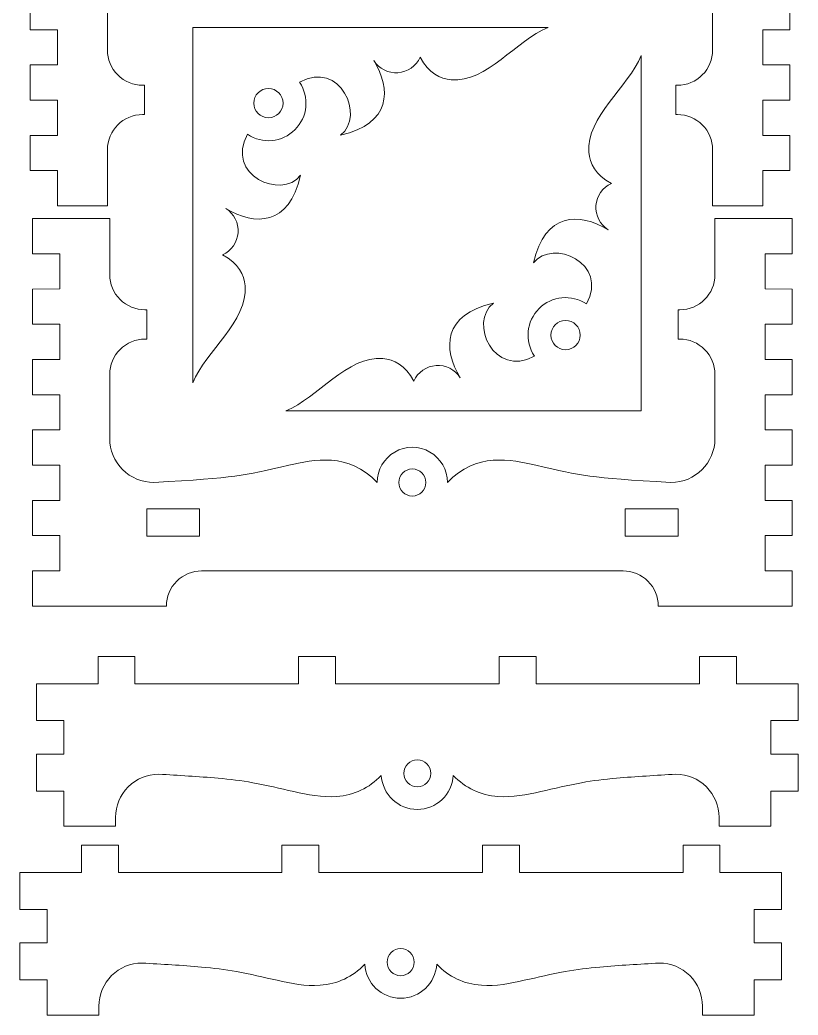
# Model space of a CAD drawing. Header units: centimetres. Extents: x -18 to 18, y -104 to 31.
# Drawn here: x 9.49 to 18.33, y -5.83 to 5.48 of the extents above; entities that cross this region are included whole.
import ezdxf

# ---------------------------------------------------------------- set-up
doc = ezdxf.new("R2010")
doc.units = ezdxf.units.CM
doc.header["$MEASUREMENT"] = 0
doc.layers.add('layer 1', color=7, linetype='Continuous')

msp = doc.modelspace()

# ---------------------------------------------------------------- linework, layer by layer
at = {"layer": 'layer 1', "lineweight": 9}
for points, knots in [([(9.60131, 3.76652), (9.60131, 3.76652), (9.60131, 4.16652), (9.60131, 4.16652), (9.60131, 4.16652), (9.60131, 4.16652), (9.91131, 4.16652), (9.91131, 4.16652), (9.91131, 4.16652), (9.91131, 4.16652), (9.91131, 4.56767), (9.91131, 4.56767), (9.91131, 4.56767), (9.91131, 4.56767), (9.60131, 4.56767), (9.60131, 4.56767), (9.60131, 4.56767), (9.60131, 4.56767), (9.60131, 4.96767), (9.60131, 4.96767), (9.60131, 4.96767), (9.60131, 4.96767), (9.91131, 4.96767), (9.91131, 4.96767), (9.91131, 4.96767), (9.91131, 4.96767), (9.91131, 5.36881), (9.91131, 5.36881), (9.91131, 5.36881), (9.91131, 5.36881), (9.60131, 5.36881), (9.60131, 5.36881), (9.60131, 5.36881), (9.60131, 5.36881), (9.60131, 5.76881), (9.60131, 5.76881), (9.60131, 5.76881), (9.60131, 5.76881), (9.91131, 5.76881), (9.91131, 5.76881), (9.91131, 5.76881), (9.91131, 5.76881), (9.91131, 6.16996), (9.91131, 6.16996), (9.91131, 6.16996), (9.91131, 6.16996), (9.60131, 6.16996), (9.60131, 6.16996), (9.60131, 6.16996), (9.60131, 6.16996), (9.60131, 6.56996), (9.60131, 6.56996), (9.60131, 6.56996), (9.60131, 6.56996), (9.91131, 6.56996), (9.91131, 6.56996), (9.91131, 6.56996), (9.91131, 6.56996), (9.91131, 6.97111), (9.91131, 6.97111), (9.91131, 6.97111), (9.91131, 6.97111), (9.60131, 6.97111), (9.60131, 6.97111), (9.60131, 6.97111), (9.60131, 6.97111), (9.60131, 7.37111), (9.60131, 7.37111), (9.60131, 7.37111), (9.60131, 7.37111), (9.91131, 7.37111), (9.91131, 7.37111), (9.91131, 7.37111), (9.91131, 7.37111), (9.91131, 7.77225), (9.91131, 7.77225), (9.91131, 7.77225), (9.91131, 7.77225), (11.10618, 7.77225), (11.10618, 7.77225), (11.10618, 7.77225), (11.10587, 7.66597), (11.14788, 7.56393), (11.22293, 7.48867), (11.22293, 7.48867), (11.29797, 7.41341), (11.39989, 7.37111), (11.50617, 7.37111), (11.50617, 7.37111), (11.50617, 7.37111), (16.29811, 7.37111), (16.29811, 7.37111), (16.29811, 7.37111), (16.4044, 7.37111), (16.50631, 7.41341), (16.58136, 7.48867), (16.58136, 7.48867), (16.65641, 7.56393), (16.69842, 7.66597), (16.69811, 7.77225), (16.69811, 7.77225), (16.69811, 7.77225), (17.93131, 7.77225), (17.93131, 7.77225), (17.93131, 7.77225), (17.93131, 7.77225), (17.93131, 7.37111), (17.93131, 7.37111), (17.93131, 7.37111), (17.93131, 7.37111), (18.24131, 7.37111), (18.24131, 7.37111), (18.24131, 7.37111), (18.24131, 7.37111), (18.24131, 6.97111), (18.24131, 6.97111), (18.24131, 6.97111), (18.24131, 6.97111), (17.93131, 6.97111), (17.93131, 6.97111), (17.93131, 6.97111), (17.93131, 6.97111), (17.93131, 6.56996), (17.93131, 6.56996), (17.93131, 6.56996), (17.93131, 6.56996), (18.24131, 6.56996), (18.24131, 6.56996), (18.24131, 6.56996), (18.24131, 6.56996), (18.24131, 6.16996), (18.24131, 6.16996), (18.24131, 6.16996), (18.24131, 6.16996), (17.93131, 6.16996), (17.93131, 6.16996), (17.93131, 6.16996), (17.93131, 6.16996), (17.93131, 5.76881), (17.93131, 5.76881), (17.93131, 5.76881), (17.93131, 5.76881), (18.24131, 5.76881), (18.24131, 5.76881), (18.24131, 5.76881), (18.24131, 5.76881), (18.24131, 5.36881), (18.24131, 5.36881), (18.24131, 5.36881), (18.24131, 5.36881), (17.93131, 5.36881), (17.93131, 5.36881), (17.93131, 5.36881), (17.93131, 5.36881), (17.93131, 4.96767), (17.93131, 4.96767), (17.93131, 4.96767), (17.93131, 4.96767), (18.24131, 4.96767), (18.24131, 4.96767), (18.24131, 4.96767), (18.24131, 4.96767), (18.24131, 4.56767), (18.24131, 4.56767), (18.24131, 4.56767), (18.24131, 4.56767), (17.93131, 4.56767), (17.93131, 4.56767), (17.93131, 4.56767), (17.93131, 4.56767), (17.93131, 4.16652), (17.93131, 4.16652), (17.93131, 4.16652), (17.93131, 4.16652), (18.24131, 4.16652), (18.24131, 4.16652), (18.24131, 4.16652), (18.24131, 4.16652), (18.24131, 3.76652), (18.24131, 3.76652), (18.24131, 3.76652), (18.24131, 3.76652), (17.93131, 3.76652), (17.93131, 3.76652), (17.93131, 3.76652), (17.93131, 3.76652), (17.93131, 3.36538), (17.93131, 3.36538), (17.93131, 3.36538), (17.93131, 3.36538), (17.36205, 3.36538), (17.36205, 3.36538), (17.36205, 3.36538), (17.36205, 3.36538), (17.36205, 4.00363), (17.36205, 4.00363), (17.36205, 4.00363), (17.36205, 4.10971), (17.3199, 4.21146), (17.24489, 4.28647), (17.24489, 4.28647), (17.16987, 4.36148), (17.06813, 4.40363), (16.96205, 4.40363), (16.96205, 4.40363), (16.96205, 4.40363), (16.94193, 4.40363), (16.94193, 4.40363), (16.94193, 4.40363), (16.94193, 4.40363), (16.94193, 4.73666), (16.94193, 4.73666), (16.94193, 4.73666), (16.94193, 4.73666), (16.96205, 4.73666), (16.96205, 4.73666), (16.96205, 4.73666), (17.06813, 4.73666), (17.16987, 4.77881), (17.24489, 4.85382), (17.24489, 4.85382), (17.3199, 4.92884), (17.36205, 5.03058), (17.36205, 5.13666), (17.36205, 5.13666), (17.36205, 5.13666), (17.36205, 5.86683), (17.36205, 5.86683), (17.36205, 5.86683), (17.36205, 5.99944), (17.30937, 6.12662), (17.2156, 6.22038), (17.2156, 6.22038), (17.12183, 6.31415), (16.99465, 6.36683), (16.86205, 6.36683), (16.86205, 6.36683), (15.90798, 6.31161), (15.871, 6.29387), (15.32402, 6.16996), (15.32402, 6.16996), (15.0481, 6.10746), (14.6424, 6.01794), (14.32131, 6.36683), (14.32131, 6.36683), (14.32131, 6.22392), (14.24507, 6.09187), (14.12131, 6.02042), (14.12131, 6.02042), (13.99755, 5.94897), (13.84507, 5.94897), (13.72131, 6.02042), (13.72131, 6.02042), (13.59755, 6.09187), (13.52131, 6.22392), (13.52131, 6.36683), (13.52131, 6.36683), (13.20023, 6.01794), (12.79453, 6.10746), (12.51861, 6.16996), (12.51861, 6.16996), (11.97163, 6.29387), (11.93465, 6.31161), (10.98058, 6.36683), (10.98058, 6.36683), (10.70444, 6.36683), (10.48058, 6.14298), (10.48058, 5.86683), (10.48058, 5.86683), (10.48058, 5.86683), (10.48058, 5.13666), (10.48058, 5.13666), (10.48058, 5.13666), (10.48058, 5.03058), (10.52273, 4.92884), (10.59774, 4.85382), (10.59774, 4.85382), (10.67275, 4.77881), (10.7745, 4.73666), (10.88058, 4.73666), (10.88058, 4.73666), (10.88058, 4.73666), (10.9007, 4.73666), (10.9007, 4.73666), (10.9007, 4.73666), (10.9007, 4.73666), (10.9007, 4.40363), (10.9007, 4.40363), (10.9007, 4.40363), (10.9007, 4.40363), (10.88058, 4.40363), (10.88058, 4.40363), (10.88058, 4.40363), (10.65967, 4.40363), (10.48058, 4.22454), (10.48058, 4.00363), (10.48058, 4.00363), (10.48058, 4.00363), (10.48058, 3.36538), (10.48058, 3.36538), (10.48058, 3.36538), (10.48058, 3.36538), (9.91131, 3.36538), (9.91131, 3.36538), (9.91131, 3.36538), (9.91131, 3.36538), (9.91131, 3.76652), (9.91131, 3.76652), (9.91131, 3.76652), (9.91131, 3.76652), (9.60131, 3.76652), (9.60131, 3.76652)], [0, 0, 0, 0, 0.01265823, 0.01265823, 0.01265823, 0.01265823, 0.02531646, 0.02531646, 0.02531646, 0.02531646, 0.03797468, 0.03797468, 0.03797468, 0.03797468, 0.05063291, 0.05063291, 0.05063291, 0.05063291, 0.06329114, 0.06329114, 0.06329114, 0.06329114, 0.07594937, 0.07594937, 0.07594937, 0.07594937, 0.08860759, 0.08860759, 0.08860759, 0.08860759, 0.10126582, 0.10126582, 0.10126582, 0.10126582, 0.11392405, 0.11392405, 0.11392405, 0.11392405, 0.12658228, 0.12658228, 0.12658228, 0.12658228, 0.13924051, 0.13924051, 0.13924051, 0.13924051, 0.15189873, 0.15189873, 0.15189873, 0.15189873, 0.16455696, 0.16455696, 0.16455696, 0.16455696, 0.17721519, 0.17721519, 0.17721519, 0.17721519, 0.18987342, 0.18987342, 0.18987342, 0.18987342, 0.20253165, 0.20253165, 0.20253165, 0.20253165, 0.21518987, 0.21518987, 0.21518987, 0.21518987, 0.2278481, 0.2278481, 0.2278481, 0.2278481, 0.24050633, 0.24050633, 0.24050633, 0.24050633, 0.25316456, 0.25316456, 0.25316456, 0.25316456, 0.26582278, 0.26582278, 0.26582278, 0.26582278, 0.27848101, 0.27848101, 0.27848101, 0.27848101, 0.29113924, 0.29113924, 0.29113924, 0.29113924, 0.30379747, 0.30379747, 0.30379747, 0.30379747, 0.3164557, 0.3164557, 0.3164557, 0.3164557, 0.32911392, 0.32911392, 0.32911392, 0.32911392, 0.34177215, 0.34177215, 0.34177215, 0.34177215, 0.35443038, 0.35443038, 0.35443038, 0.35443038, 0.36708861, 0.36708861, 0.36708861, 0.36708861, 0.37974684, 0.37974684, 0.37974684, 0.37974684, 0.39240506, 0.39240506, 0.39240506, 0.39240506, 0.40506329, 0.40506329, 0.40506329, 0.40506329, 0.41772152, 0.41772152, 0.41772152, 0.41772152, 0.43037975, 0.43037975, 0.43037975, 0.43037975, 0.44303797, 0.44303797, 0.44303797, 0.44303797, 0.4556962, 0.4556962, 0.4556962, 0.4556962, 0.46835443, 0.46835443, 0.46835443, 0.46835443, 0.48101266, 0.48101266, 0.48101266, 0.48101266, 0.49367089, 0.49367089, 0.49367089, 0.49367089, 0.50632911, 0.50632911, 0.50632911, 0.50632911, 0.51898734, 0.51898734, 0.51898734, 0.51898734, 0.53164557, 0.53164557, 0.53164557, 0.53164557, 0.5443038, 0.5443038, 0.5443038, 0.5443038, 0.55696203, 0.55696203, 0.55696203, 0.55696203, 0.56962025, 0.56962025, 0.56962025, 0.56962025, 0.58227848, 0.58227848, 0.58227848, 0.58227848, 0.59493671, 0.59493671, 0.59493671, 0.59493671, 0.60759494, 0.60759494, 0.60759494, 0.60759494, 0.62025316, 0.62025316, 0.62025316, 0.62025316, 0.63291139, 0.63291139, 0.63291139, 0.63291139, 0.64556962, 0.64556962, 0.64556962, 0.64556962, 0.65822785, 0.65822785, 0.65822785, 0.65822785, 0.67088608, 0.67088608, 0.67088608, 0.67088608, 0.6835443, 0.6835443, 0.6835443, 0.6835443, 0.69620253, 0.69620253, 0.69620253, 0.69620253, 0.70886076, 0.70886076, 0.70886076, 0.70886076, 0.72151899, 0.72151899, 0.72151899, 0.72151899, 0.73417722, 0.73417722, 0.73417722, 0.73417722, 0.74683544, 0.74683544, 0.74683544, 0.74683544, 0.75949367, 0.75949367, 0.75949367, 0.75949367, 0.7721519, 0.7721519, 0.7721519, 0.7721519, 0.78481013, 0.78481013, 0.78481013, 0.78481013, 0.79746835, 0.79746835, 0.79746835, 0.79746835, 0.81012658, 0.81012658, 0.81012658, 0.81012658, 0.82278481, 0.82278481, 0.82278481, 0.82278481, 0.83544304, 0.83544304, 0.83544304, 0.83544304, 0.84810127, 0.84810127, 0.84810127, 0.84810127, 0.86075949, 0.86075949, 0.86075949, 0.86075949, 0.87341772, 0.87341772, 0.87341772, 0.87341772, 0.88607595, 0.88607595, 0.88607595, 0.88607595, 0.89873418, 0.89873418, 0.89873418, 0.89873418, 0.91139241, 0.91139241, 0.91139241, 0.91139241, 0.92405063, 0.92405063, 0.92405063, 0.92405063, 0.93670886, 0.93670886, 0.93670886, 0.93670886, 0.94936709, 0.94936709, 0.94936709, 0.94936709, 0.96202532, 0.96202532, 0.96202532, 0.96202532, 0.97468354, 0.97468354, 0.97468354, 0.97468354, 1, 1, 1, 1]), ([(12.66589, 4.77157), (12.77957, 4.60225), (12.75755, 4.37615), (12.61334, 4.23194), (12.61334, 4.23194), (12.46913, 4.08773), (12.24303, 4.06572), (12.07371, 4.1794), (12.07371, 4.1794), (11.81683, 3.7186), (12.45832, 3.43009), (12.67574, 3.71326), (12.67574, 3.71326), (12.54755, 3.13641), (12.15357, 3.13759), (11.82733, 3.33566), (11.82733, 3.33566), (11.92059, 3.27668), (11.97391, 3.17122), (11.96612, 3.06114), (11.96612, 3.06114), (11.95832, 2.95106), (11.89068, 2.85416), (11.79003, 2.8089), (11.79003, 2.8089), (11.9731, 2.71277), (12.03518, 2.5808), (12.04607, 2.45492), (12.04607, 2.45492), (12.08078, 2.05352), (11.59483, 1.71402), (11.45216, 1.35447), (11.45216, 1.35447), (11.45216, 1.35447), (11.45216, 5.39312), (11.45216, 5.39312), (11.45216, 5.39312), (11.45216, 5.39312), (15.49081, 5.39312), (15.49081, 5.39312), (15.49081, 5.39312), (15.13126, 5.25045), (14.79177, 4.76451), (14.39036, 4.79922), (14.39036, 4.79922), (14.26448, 4.8101), (14.13251, 4.87219), (14.03638, 5.05525), (14.03638, 5.05525), (13.99112, 4.9546), (13.89423, 4.88696), (13.78415, 4.87917), (13.78415, 4.87917), (13.67407, 4.87137), (13.56861, 4.92469), (13.50962, 5.01796), (13.50962, 5.01796), (13.7077, 4.69172), (13.70888, 4.29773), (13.13203, 4.16954), (13.13203, 4.16954), (13.41519, 4.38696), (13.12669, 5.02845), (12.66588, 4.77158), (12.66588, 4.77158), (12.66588, 4.77158), (12.66589, 4.77157), (12.66589, 4.77157)], [0, 0, 0, 0, 0.05555556, 0.05555556, 0.05555556, 0.05555556, 0.11111111, 0.11111111, 0.11111111, 0.11111111, 0.16666667, 0.16666667, 0.16666667, 0.16666667, 0.22222222, 0.22222222, 0.22222222, 0.22222222, 0.27777778, 0.27777778, 0.27777778, 0.27777778, 0.33333333, 0.33333333, 0.33333333, 0.33333333, 0.38888889, 0.38888889, 0.38888889, 0.38888889, 0.44444444, 0.44444444, 0.44444444, 0.44444444, 0.5, 0.5, 0.5, 0.5, 0.55555556, 0.55555556, 0.55555556, 0.55555556, 0.61111111, 0.61111111, 0.61111111, 0.61111111, 0.66666667, 0.66666667, 0.66666667, 0.66666667, 0.72222222, 0.72222222, 0.72222222, 0.72222222, 0.77777778, 0.77777778, 0.77777778, 0.77777778, 0.83333333, 0.83333333, 0.83333333, 0.83333333, 0.88888889, 0.88888889, 0.88888889, 0.88888889, 1, 1, 1, 1]), ([(13.96493, 1.37484), (14.01019, 1.47549), (14.10709, 1.54313), (14.21717, 1.55092), (14.21717, 1.55092), (14.32725, 1.55872), (14.43271, 1.5054), (14.4917, 1.41213), (14.4917, 1.41213), (14.29362, 1.73838), (14.29244, 2.13236), (14.86929, 2.26055), (14.86929, 2.26055), (14.58612, 2.04313), (14.87463, 1.40164), (15.33543, 1.65852), (15.33543, 1.65852), (15.22175, 1.82784), (15.24376, 2.05393), (15.38798, 2.19815), (15.38798, 2.19815), (15.53219, 2.34236), (15.75828, 2.36437), (15.92761, 2.25069), (15.92761, 2.25069), (16.18448, 2.71149), (15.54299, 3), (15.32557, 2.71683), (15.32557, 2.71683), (15.45376, 3.29368), (15.84775, 3.2925), (16.17399, 3.09443), (16.17399, 3.09443), (16.08072, 3.15341), (16.02741, 3.25887), (16.0352, 3.36895), (16.0352, 3.36895), (16.04299, 3.47903), (16.11064, 3.57593), (16.21128, 3.62119), (16.21128, 3.62119), (16.02822, 3.71732), (15.96613, 3.84929), (15.95525, 3.97517), (15.95525, 3.97517), (15.92054, 4.37657), (16.40648, 4.71607), (16.54915, 5.07562), (16.54915, 5.07562), (16.54915, 5.07562), (16.54915, 1.03697), (16.54915, 1.03697), (16.54915, 1.03697), (16.54915, 1.03697), (12.5105, 1.03697), (12.5105, 1.03697), (12.5105, 1.03697), (12.87005, 1.17964), (13.20955, 1.66558), (13.61095, 1.63087), (13.61095, 1.63087), (13.73684, 1.61999), (13.86881, 1.5579), (13.96493, 1.37484)], [0, 0, 0, 0, 0.05882353, 0.05882353, 0.05882353, 0.05882353, 0.11764706, 0.11764706, 0.11764706, 0.11764706, 0.17647059, 0.17647059, 0.17647059, 0.17647059, 0.23529412, 0.23529412, 0.23529412, 0.23529412, 0.29411765, 0.29411765, 0.29411765, 0.29411765, 0.35294118, 0.35294118, 0.35294118, 0.35294118, 0.41176471, 0.41176471, 0.41176471, 0.41176471, 0.47058824, 0.47058824, 0.47058824, 0.47058824, 0.52941176, 0.52941176, 0.52941176, 0.52941176, 0.58823529, 0.58823529, 0.58823529, 0.58823529, 0.64705882, 0.64705882, 0.64705882, 0.64705882, 0.70588235, 0.70588235, 0.70588235, 0.70588235, 0.76470588, 0.76470588, 0.76470588, 0.76470588, 0.82352941, 0.82352941, 0.82352941, 0.82352941, 0.88235294, 0.88235294, 0.88235294, 0.88235294, 1, 1, 1, 1]), ([(12.47789, 4.5337), (12.47789, 4.62555), (12.40343, 4.70001), (12.31158, 4.70001), (12.31158, 4.70001), (12.21973, 4.70001), (12.14528, 4.62555), (12.14528, 4.5337), (12.14528, 4.5337), (12.14528, 4.44185), (12.21973, 4.36739), (12.31158, 4.36739), (12.31158, 4.36739), (12.40343, 4.36739), (12.47789, 4.44185), (12.47789, 4.5337)], [0, 0, 0, 0, 0.2, 0.2, 0.2, 0.2, 0.4, 0.4, 0.4, 0.4, 0.6, 0.6, 0.6, 0.6, 1, 1, 1, 1]), ([(17.38851, 0.721), (17.38851, 0.721), (17.38851, 1.45116), (17.38851, 1.45116), (17.38851, 1.45116), (17.38851, 1.55725), (17.34637, 1.65899), (17.27135, 1.73401), (17.27135, 1.73401), (17.19634, 1.80902), (17.09459, 1.85116), (16.98851, 1.85116), (16.98851, 1.85116), (16.98851, 1.85116), (16.96839, 1.85116), (16.96839, 1.85116), (16.96839, 1.85116), (16.96839, 1.85116), (16.96839, 2.1842), (16.96839, 2.1842), (16.96839, 2.1842), (16.96839, 2.1842), (16.98851, 2.1842), (16.98851, 2.1842), (16.98851, 2.1842), (17.20942, 2.1842), (17.38851, 2.36329), (17.38851, 2.5842), (17.38851, 2.5842), (17.38851, 2.5842), (17.38851, 3.22245), (17.38851, 3.22245), (17.38851, 3.22245), (17.38851, 3.22245), (17.95778, 3.22245), (17.95778, 3.22245), (17.95778, 3.22245), (17.95778, 3.22245), (18.26778, 3.22131), (18.26778, 3.22131), (18.26778, 3.22131), (18.26778, 3.22131), (18.26778, 2.82131), (18.26778, 2.82131), (18.26778, 2.82131), (18.26778, 2.82131), (17.95778, 2.82131), (17.95778, 2.82131), (17.95778, 2.82131), (17.95778, 2.82131), (17.95778, 2.42131), (17.95778, 2.42131), (17.95778, 2.42131), (17.95778, 2.42131), (18.26778, 2.42016), (18.26778, 2.42016), (18.26778, 2.42016), (18.26778, 2.42016), (18.26778, 2.02016), (18.26778, 2.02016), (18.26778, 2.02016), (18.26778, 2.02016), (17.95778, 2.02016), (17.95778, 2.02016), (17.95778, 2.02016), (17.95778, 2.02016), (17.95778, 1.62016), (17.95778, 1.62016), (17.95778, 1.62016), (17.95778, 1.62016), (18.26778, 1.61901), (18.26778, 1.61901), (18.26778, 1.61901), (18.26778, 1.61901), (18.26778, 1.21901), (18.26778, 1.21901), (18.26778, 1.21901), (18.26778, 1.21901), (17.95778, 1.21901), (17.95778, 1.21901), (17.95778, 1.21901), (17.95778, 1.21901), (17.95778, 0.81901), (17.95778, 0.81901), (17.95778, 0.81901), (17.95778, 0.81901), (18.26778, 0.81787), (18.26778, 0.81787), (18.26778, 0.81787), (18.26778, 0.81787), (18.26778, 0.41787), (18.26778, 0.41787), (18.26778, 0.41787), (18.26778, 0.41787), (17.95778, 0.41787), (17.95778, 0.41787), (17.95778, 0.41787), (17.95778, 0.41787), (17.95778, 0.01787), (17.95778, 0.01787), (17.95778, 0.01787), (17.95778, 0.01787), (18.26778, 0.01672), (18.26778, 0.01672), (18.26778, 0.01672), (18.26778, 0.01672), (18.26778, -0.38328), (18.26778, -0.38328), (18.26778, -0.38328), (18.26778, -0.38328), (17.95778, -0.38328), (17.95778, -0.38328), (17.95778, -0.38328), (17.95778, -0.38328), (17.95778, -0.78328), (17.95778, -0.78328), (17.95778, -0.78328), (17.95778, -0.78328), (18.26778, -0.78443), (18.26778, -0.78443), (18.26778, -0.78443), (18.26778, -0.78443), (18.26778, -1.18443), (18.26778, -1.18443), (18.26778, -1.18443), (18.26778, -1.18443), (16.74375, -1.18443), (16.74375, -1.18443), (16.74375, -1.18443), (16.74405, -1.07814), (16.70204, -0.97611), (16.627, -0.90084), (16.627, -0.90084), (16.55195, -0.82558), (16.45003, -0.78328), (16.34375, -0.78328), (16.34375, -0.78328), (16.34375, -0.78328), (11.55181, -0.78328), (11.55181, -0.78328), (11.55181, -0.78328), (11.44552, -0.78328), (11.34361, -0.82558), (11.26856, -0.90084), (11.26856, -0.90084), (11.19351, -0.9761), (11.1515, -1.07814), (11.15181, -1.18443), (11.15181, -1.18443), (11.15181, -1.18443), (9.62778, -1.18443), (9.62778, -1.18443), (9.62778, -1.18443), (9.62778, -1.18443), (9.62778, -0.78443), (9.62778, -0.78443), (9.62778, -0.78443), (9.62778, -0.78443), (9.93778, -0.78328), (9.93778, -0.78328), (9.93778, -0.78328), (9.93778, -0.78328), (9.93778, -0.38328), (9.93778, -0.38328), (9.93778, -0.38328), (9.93778, -0.38328), (9.62778, -0.38328), (9.62778, -0.38328), (9.62778, -0.38328), (9.62778, -0.38328), (9.62778, 0.01672), (9.62778, 0.01672), (9.62778, 0.01672), (9.62778, 0.01672), (9.93778, 0.01787), (9.93778, 0.01787), (9.93778, 0.01787), (9.93778, 0.01787), (9.93778, 0.41787), (9.93778, 0.41787), (9.93778, 0.41787), (9.93778, 0.41787), (9.62778, 0.41787), (9.62778, 0.41787), (9.62778, 0.41787), (9.62778, 0.41787), (9.62778, 0.81787), (9.62778, 0.81787), (9.62778, 0.81787), (9.62778, 0.81787), (9.93778, 0.81901), (9.93778, 0.81901), (9.93778, 0.81901), (9.93778, 0.81901), (9.93778, 1.21901), (9.93778, 1.21901), (9.93778, 1.21901), (9.93778, 1.21901), (9.62778, 1.21901), (9.62778, 1.21901), (9.62778, 1.21901), (9.62778, 1.21901), (9.62778, 1.61901), (9.62778, 1.61901), (9.62778, 1.61901), (9.62778, 1.61901), (9.93778, 1.62016), (9.93778, 1.62016), (9.93778, 1.62016), (9.93778, 1.62016), (9.93778, 2.02016), (9.93778, 2.02016), (9.93778, 2.02016), (9.93778, 2.02016), (9.62778, 2.02016), (9.62778, 2.02016), (9.62778, 2.02016), (9.62778, 2.02016), (9.62778, 2.42016), (9.62778, 2.42016), (9.62778, 2.42016), (9.62778, 2.42016), (9.93778, 2.42131), (9.93778, 2.42131), (9.93778, 2.42131), (9.93778, 2.42131), (9.93778, 2.82131), (9.93778, 2.82131), (9.93778, 2.82131), (9.93778, 2.82131), (9.62778, 2.82131), (9.62778, 2.82131), (9.62778, 2.82131), (9.62778, 2.82131), (9.62778, 3.22131), (9.62778, 3.22131), (9.62778, 3.22131), (9.62778, 3.22131), (9.93778, 3.22245), (9.93778, 3.22245), (9.93778, 3.22245), (9.93778, 3.22245), (10.50705, 3.22245), (10.50705, 3.22245), (10.50705, 3.22245), (10.50705, 3.22245), (10.50705, 2.5842), (10.50705, 2.5842), (10.50705, 2.5842), (10.50705, 2.47811), (10.54919, 2.37637), (10.6242, 2.30136), (10.6242, 2.30136), (10.69922, 2.22634), (10.80096, 2.1842), (10.90705, 2.1842), (10.90705, 2.1842), (10.90705, 2.1842), (10.92716, 2.1842), (10.92716, 2.1842), (10.92716, 2.1842), (10.92716, 2.1842), (10.92716, 1.85116), (10.92716, 1.85116), (10.92716, 1.85116), (10.92716, 1.85116), (10.90705, 1.85116), (10.90705, 1.85116), (10.90705, 1.85116), (10.80096, 1.85116), (10.69922, 1.80902), (10.6242, 1.73401), (10.6242, 1.73401), (10.54919, 1.65899), (10.50705, 1.55725), (10.50705, 1.45116), (10.50705, 1.45116), (10.50705, 1.45116), (10.50705, 0.721), (10.50705, 0.721), (10.50705, 0.721), (10.50705, 0.58839), (10.55972, 0.46121), (10.65349, 0.36744), (10.65349, 0.36744), (10.74726, 0.27368), (10.87444, 0.221), (11.00705, 0.221), (11.00705, 0.221), (11.96111, 0.27622), (11.99809, 0.29396), (12.54507, 0.41787), (12.54507, 0.41787), (12.82099, 0.48037), (13.22669, 0.56989), (13.54778, 0.221), (13.54778, 0.221), (13.54778, 0.3639), (13.62402, 0.49595), (13.74778, 0.56741), (13.74778, 0.56741), (13.87154, 0.63886), (14.02402, 0.63886), (14.14778, 0.56741), (14.14778, 0.56741), (14.27154, 0.49595), (14.34778, 0.3639), (14.34778, 0.221), (14.34778, 0.221), (14.66886, 0.56989), (15.07456, 0.48037), (15.35048, 0.41787), (15.35048, 0.41787), (15.89747, 0.29396), (15.93444, 0.27622), (16.88851, 0.221), (16.88851, 0.221), (17.16465, 0.221), (17.38851, 0.44485), (17.38851, 0.72099), (17.38851, 0.72099), (17.38851, 0.72099), (17.38851, 0.721), (17.38851, 0.721)], [0, 0, 0, 0, 0.01219512, 0.01219512, 0.01219512, 0.01219512, 0.02439024, 0.02439024, 0.02439024, 0.02439024, 0.03658537, 0.03658537, 0.03658537, 0.03658537, 0.04878049, 0.04878049, 0.04878049, 0.04878049, 0.06097561, 0.06097561, 0.06097561, 0.06097561, 0.07317073, 0.07317073, 0.07317073, 0.07317073, 0.08536585, 0.08536585, 0.08536585, 0.08536585, 0.09756098, 0.09756098, 0.09756098, 0.09756098, 0.1097561, 0.1097561, 0.1097561, 0.1097561, 0.12195122, 0.12195122, 0.12195122, 0.12195122, 0.13414634, 0.13414634, 0.13414634, 0.13414634, 0.14634146, 0.14634146, 0.14634146, 0.14634146, 0.15853659, 0.15853659, 0.15853659, 0.15853659, 0.17073171, 0.17073171, 0.17073171, 0.17073171, 0.18292683, 0.18292683, 0.18292683, 0.18292683, 0.19512195, 0.19512195, 0.19512195, 0.19512195, 0.20731707, 0.20731707, 0.20731707, 0.20731707, 0.2195122, 0.2195122, 0.2195122, 0.2195122, 0.23170732, 0.23170732, 0.23170732, 0.23170732, 0.24390244, 0.24390244, 0.24390244, 0.24390244, 0.25609756, 0.25609756, 0.25609756, 0.25609756, 0.26829268, 0.26829268, 0.26829268, 0.26829268, 0.2804878, 0.2804878, 0.2804878, 0.2804878, 0.29268293, 0.29268293, 0.29268293, 0.29268293, 0.30487805, 0.30487805, 0.30487805, 0.30487805, 0.31707317, 0.31707317, 0.31707317, 0.31707317, 0.32926829, 0.32926829, 0.32926829, 0.32926829, 0.34146341, 0.34146341, 0.34146341, 0.34146341, 0.35365854, 0.35365854, 0.35365854, 0.35365854, 0.36585366, 0.36585366, 0.36585366, 0.36585366, 0.37804878, 0.37804878, 0.37804878, 0.37804878, 0.3902439, 0.3902439, 0.3902439, 0.3902439, 0.40243902, 0.40243902, 0.40243902, 0.40243902, 0.41463415, 0.41463415, 0.41463415, 0.41463415, 0.42682927, 0.42682927, 0.42682927, 0.42682927, 0.43902439, 0.43902439, 0.43902439, 0.43902439, 0.45121951, 0.45121951, 0.45121951, 0.45121951, 0.46341463, 0.46341463, 0.46341463, 0.46341463, 0.47560976, 0.47560976, 0.47560976, 0.47560976, 0.48780488, 0.48780488, 0.48780488, 0.48780488, 0.5, 0.5, 0.5, 0.5, 0.51219512, 0.51219512, 0.51219512, 0.51219512, 0.52439024, 0.52439024, 0.52439024, 0.52439024, 0.53658537, 0.53658537, 0.53658537, 0.53658537, 0.54878049, 0.54878049, 0.54878049, 0.54878049, 0.56097561, 0.56097561, 0.56097561, 0.56097561, 0.57317073, 0.57317073, 0.57317073, 0.57317073, 0.58536585, 0.58536585, 0.58536585, 0.58536585, 0.59756098, 0.59756098, 0.59756098, 0.59756098, 0.6097561, 0.6097561, 0.6097561, 0.6097561, 0.62195122, 0.62195122, 0.62195122, 0.62195122, 0.63414634, 0.63414634, 0.63414634, 0.63414634, 0.64634146, 0.64634146, 0.64634146, 0.64634146, 0.65853659, 0.65853659, 0.65853659, 0.65853659, 0.67073171, 0.67073171, 0.67073171, 0.67073171, 0.68292683, 0.68292683, 0.68292683, 0.68292683, 0.69512195, 0.69512195, 0.69512195, 0.69512195, 0.70731707, 0.70731707, 0.70731707, 0.70731707, 0.7195122, 0.7195122, 0.7195122, 0.7195122, 0.73170732, 0.73170732, 0.73170732, 0.73170732, 0.74390244, 0.74390244, 0.74390244, 0.74390244, 0.75609756, 0.75609756, 0.75609756, 0.75609756, 0.76829268, 0.76829268, 0.76829268, 0.76829268, 0.7804878, 0.7804878, 0.7804878, 0.7804878, 0.79268293, 0.79268293, 0.79268293, 0.79268293, 0.80487805, 0.80487805, 0.80487805, 0.80487805, 0.81707317, 0.81707317, 0.81707317, 0.81707317, 0.82926829, 0.82926829, 0.82926829, 0.82926829, 0.84146341, 0.84146341, 0.84146341, 0.84146341, 0.85365854, 0.85365854, 0.85365854, 0.85365854, 0.86585366, 0.86585366, 0.86585366, 0.86585366, 0.87804878, 0.87804878, 0.87804878, 0.87804878, 0.8902439, 0.8902439, 0.8902439, 0.8902439, 0.90243902, 0.90243902, 0.90243902, 0.90243902, 0.91463415, 0.91463415, 0.91463415, 0.91463415, 0.92682927, 0.92682927, 0.92682927, 0.92682927, 0.93902439, 0.93902439, 0.93902439, 0.93902439, 0.95121951, 0.95121951, 0.95121951, 0.95121951, 0.96341463, 0.96341463, 0.96341463, 0.96341463, 0.97560976, 0.97560976, 0.97560976, 0.97560976, 1, 1, 1, 1]), ([(15.85604, 1.89639), (15.85604, 1.98824), (15.78158, 2.0627), (15.68973, 2.0627), (15.68973, 2.0627), (15.59788, 2.0627), (15.52342, 1.98824), (15.52342, 1.89639), (15.52342, 1.89639), (15.52342, 1.80454), (15.59788, 1.73008), (15.68973, 1.73008), (15.68973, 1.73008), (15.78158, 1.73008), (15.85604, 1.80454), (15.85604, 1.89639)], [0, 0, 0, 0, 0.2, 0.2, 0.2, 0.2, 0.4, 0.4, 0.4, 0.4, 0.6, 0.6, 0.6, 0.6, 1, 1, 1, 1]), ([(14.10191, 0.221), (14.10191, 0.30612), (14.0329, 0.37513), (13.94778, 0.37513), (13.94778, 0.37513), (13.86265, 0.37513), (13.79364, 0.30612), (13.79364, 0.221), (13.79364, 0.221), (13.79364, 0.13587), (13.86265, 0.06686), (13.94778, 0.06686), (13.94778, 0.06686), (14.0329, 0.06686), (14.10191, 0.13587), (14.10191, 0.221)], [0, 0, 0, 0, 0.2, 0.2, 0.2, 0.2, 0.4, 0.4, 0.4, 0.4, 0.6, 0.6, 0.6, 0.6, 1, 1, 1, 1]), ([(11.52716, -0.07732), (11.52716, -0.07732), (11.52716, -0.38732), (11.52716, -0.38732), (11.52716, -0.38732), (11.52716, -0.38732), (10.92716, -0.38732), (10.92716, -0.38732), (10.92716, -0.38732), (10.92716, -0.38732), (10.92716, -0.07732), (10.92716, -0.07732), (10.92716, -0.07732), (10.92716, -0.07732), (11.52716, -0.07732), (11.52716, -0.07732)], [0, 0, 0, 0, 0.2, 0.2, 0.2, 0.2, 0.4, 0.4, 0.4, 0.4, 0.6, 0.6, 0.6, 0.6, 1, 1, 1, 1]), ([(16.96839, -0.07732), (16.96839, -0.07732), (16.96839, -0.38732), (16.96839, -0.38732), (16.96839, -0.38732), (16.96839, -0.38732), (16.36839, -0.38732), (16.36839, -0.38732), (16.36839, -0.38732), (16.36839, -0.38732), (16.36839, -0.07732), (16.36839, -0.07732), (16.36839, -0.07732), (16.36839, -0.07732), (16.96839, -0.07732), (16.96839, -0.07732)], [0, 0, 0, 0, 0.2, 0.2, 0.2, 0.2, 0.4, 0.4, 0.4, 0.4, 0.6, 0.6, 0.6, 0.6, 1, 1, 1, 1]), ([(14.41309, -3.1096), (14.40046, -3.32467), (14.22204, -3.4952), (14.0038, -3.4952), (14.0038, -3.4952), (13.78556, -3.4952), (13.60714, -3.32467), (13.59451, -3.1096), (13.59451, -3.1096), (13.45533, -3.25318), (13.28757, -3.33253), (13.08627, -3.34788), (13.08627, -3.34788), (12.92015, -3.36054), (12.75982, -3.32828), (12.59888, -3.29182), (12.59888, -3.29182), (12.44521, -3.25701), (12.2908, -3.21974), (12.13573, -3.19184), (12.13573, -3.19184), (12.00433, -3.1682), (11.87284, -3.15293), (11.7399, -3.14108), (11.7399, -3.14108), (11.51479, -3.12102), (11.28826, -3.10825), (11.06293, -3.0952), (11.06293, -3.0952), (10.93297, -3.0952), (10.80847, -3.14683), (10.71658, -3.23872), (10.71658, -3.23872), (10.62469, -3.33061), (10.57307, -3.45525), (10.57307, -3.5852), (10.57307, -3.5852), (10.57307, -3.5852), (10.57307, -3.68711), (10.57307, -3.68711), (10.57307, -3.68711), (10.57307, -3.68711), (9.9838, -3.68711), (9.9838, -3.68711), (9.9838, -3.68711), (9.9838, -3.68711), (9.9838, -3.28711), (9.9838, -3.28711), (9.9838, -3.28711), (9.9838, -3.28711), (9.6738, -3.28711), (9.6738, -3.28711), (9.6738, -3.28711), (9.6738, -3.28711), (9.6738, -2.86715), (9.6738, -2.86715), (9.6738, -2.86715), (9.6738, -2.86715), (9.9838, -2.86601), (9.9838, -2.86601), (9.9838, -2.86601), (9.9838, -2.86601), (9.9838, -2.48597), (9.9838, -2.48597), (9.9838, -2.48597), (9.9838, -2.48597), (9.6738, -2.48597), (9.6738, -2.48597), (9.6738, -2.48597), (9.6738, -2.48597), (9.6738, -2.06597), (9.6738, -2.06597), (9.6738, -2.06597), (9.6738, -2.06597), (10.3738, -2.06597), (10.3738, -2.06597), (10.3738, -2.06597), (10.3738, -2.06597), (10.3738, -1.75597), (10.3738, -1.75597), (10.3738, -1.75597), (10.3738, -1.75597), (10.7938, -1.75597), (10.7938, -1.75597), (10.7938, -1.75597), (10.7938, -1.75597), (10.7938, -2.06597), (10.7938, -2.06597), (10.7938, -2.06597), (10.7938, -2.06597), (12.6538, -2.06597), (12.6538, -2.06597), (12.6538, -2.06597), (12.6538, -2.06597), (12.6538, -1.75597), (12.6538, -1.75597), (12.6538, -1.75597), (12.6538, -1.75597), (13.0738, -1.75597), (13.0738, -1.75597), (13.0738, -1.75597), (13.0738, -1.75597), (13.0738, -2.06597), (13.0738, -2.06597), (13.0738, -2.06597), (13.0738, -2.06597), (14.9338, -2.06597), (14.9338, -2.06597), (14.9338, -2.06597), (14.9338, -2.06597), (14.9338, -1.75597), (14.9338, -1.75597), (14.9338, -1.75597), (14.9338, -1.75597), (15.3538, -1.75597), (15.3538, -1.75597), (15.3538, -1.75597), (15.3538, -1.75597), (15.3538, -2.06597), (15.3538, -2.06597), (15.3538, -2.06597), (15.3538, -2.06597), (17.2138, -2.06597), (17.2138, -2.06597), (17.2138, -2.06597), (17.2138, -2.06597), (17.2138, -1.75597), (17.2138, -1.75597), (17.2138, -1.75597), (17.2138, -1.75597), (17.6338, -1.75597), (17.6338, -1.75597), (17.6338, -1.75597), (17.6338, -1.75597), (17.6338, -2.06597), (17.6338, -2.06597), (17.6338, -2.06597), (17.6338, -2.06597), (18.3338, -2.06597), (18.3338, -2.06597), (18.3338, -2.06597), (18.3338, -2.06597), (18.3338, -2.48597), (18.3338, -2.48597), (18.3338, -2.48597), (18.3338, -2.48597), (18.0238, -2.48597), (18.0238, -2.48597), (18.0238, -2.48597), (18.0238, -2.48597), (18.0238, -2.86601), (18.0238, -2.86601), (18.0238, -2.86601), (18.0238, -2.86601), (18.3338, -2.86715), (18.3338, -2.86715), (18.3338, -2.86715), (18.3338, -2.86715), (18.3338, -3.28711), (18.3338, -3.28711), (18.3338, -3.28711), (18.3338, -3.28711), (18.0238, -3.28711), (18.0238, -3.28711), (18.0238, -3.28711), (18.0238, -3.28711), (18.0238, -3.68711), (18.0238, -3.68711), (18.0238, -3.68711), (18.0238, -3.68711), (17.43453, -3.68711), (17.43453, -3.68711), (17.43453, -3.68711), (17.43453, -3.68711), (17.43453, -3.5852), (17.43453, -3.5852), (17.43453, -3.5852), (17.43453, -3.45525), (17.3829, -3.33061), (17.29101, -3.23872), (17.29101, -3.23872), (17.19912, -3.14683), (17.07463, -3.0952), (16.94496, -3.09519), (16.94496, -3.09519), (16.71934, -3.10825), (16.49281, -3.12102), (16.26769, -3.14108), (16.26769, -3.14108), (16.13475, -3.15292), (16.00327, -3.1682), (15.87187, -3.19184), (15.87187, -3.19184), (15.7168, -3.21974), (15.56238, -3.25701), (15.40871, -3.29182), (15.40871, -3.29182), (15.24777, -3.32828), (15.08744, -3.36054), (14.92133, -3.34788), (14.92133, -3.34788), (14.72002, -3.33253), (14.55226, -3.25318), (14.41309, -3.1096)], [0, 0, 0, 0, 0.01923077, 0.01923077, 0.01923077, 0.01923077, 0.03846154, 0.03846154, 0.03846154, 0.03846154, 0.05769231, 0.05769231, 0.05769231, 0.05769231, 0.07692308, 0.07692308, 0.07692308, 0.07692308, 0.09615385, 0.09615385, 0.09615385, 0.09615385, 0.11538462, 0.11538462, 0.11538462, 0.11538462, 0.13461538, 0.13461538, 0.13461538, 0.13461538, 0.15384615, 0.15384615, 0.15384615, 0.15384615, 0.17307692, 0.17307692, 0.17307692, 0.17307692, 0.19230769, 0.19230769, 0.19230769, 0.19230769, 0.21153846, 0.21153846, 0.21153846, 0.21153846, 0.23076923, 0.23076923, 0.23076923, 0.23076923, 0.25, 0.25, 0.25, 0.25, 0.26923077, 0.26923077, 0.26923077, 0.26923077, 0.28846154, 0.28846154, 0.28846154, 0.28846154, 0.30769231, 0.30769231, 0.30769231, 0.30769231, 0.32692308, 0.32692308, 0.32692308, 0.32692308, 0.34615385, 0.34615385, 0.34615385, 0.34615385, 0.36538462, 0.36538462, 0.36538462, 0.36538462, 0.38461538, 0.38461538, 0.38461538, 0.38461538, 0.40384615, 0.40384615, 0.40384615, 0.40384615, 0.42307692, 0.42307692, 0.42307692, 0.42307692, 0.44230769, 0.44230769, 0.44230769, 0.44230769, 0.46153846, 0.46153846, 0.46153846, 0.46153846, 0.48076923, 0.48076923, 0.48076923, 0.48076923, 0.5, 0.5, 0.5, 0.5, 0.51923077, 0.51923077, 0.51923077, 0.51923077, 0.53846154, 0.53846154, 0.53846154, 0.53846154, 0.55769231, 0.55769231, 0.55769231, 0.55769231, 0.57692308, 0.57692308, 0.57692308, 0.57692308, 0.59615385, 0.59615385, 0.59615385, 0.59615385, 0.61538462, 0.61538462, 0.61538462, 0.61538462, 0.63461538, 0.63461538, 0.63461538, 0.63461538, 0.65384615, 0.65384615, 0.65384615, 0.65384615, 0.67307692, 0.67307692, 0.67307692, 0.67307692, 0.69230769, 0.69230769, 0.69230769, 0.69230769, 0.71153846, 0.71153846, 0.71153846, 0.71153846, 0.73076923, 0.73076923, 0.73076923, 0.73076923, 0.75, 0.75, 0.75, 0.75, 0.76923077, 0.76923077, 0.76923077, 0.76923077, 0.78846154, 0.78846154, 0.78846154, 0.78846154, 0.80769231, 0.80769231, 0.80769231, 0.80769231, 0.82692308, 0.82692308, 0.82692308, 0.82692308, 0.84615385, 0.84615385, 0.84615385, 0.84615385, 0.86538462, 0.86538462, 0.86538462, 0.86538462, 0.88461538, 0.88461538, 0.88461538, 0.88461538, 0.90384615, 0.90384615, 0.90384615, 0.90384615, 0.92307692, 0.92307692, 0.92307692, 0.92307692, 0.94230769, 0.94230769, 0.94230769, 0.94230769, 0.96153846, 0.96153846, 0.96153846, 0.96153846, 1, 1, 1, 1]), ([(14.15793, -3.0852), (14.15793, -3.00007), (14.08892, -2.93107), (14.0038, -2.93107), (14.0038, -2.93107), (13.91867, -2.93107), (13.84966, -3.00007), (13.84966, -3.0852), (13.84966, -3.0852), (13.84966, -3.17032), (13.91867, -3.23933), (14.0038, -3.23933), (14.0038, -3.23933), (14.08892, -3.23933), (14.15793, -3.17033), (14.15793, -3.0852)], [0, 0, 0, 0, 0.2, 0.2, 0.2, 0.2, 0.4, 0.4, 0.4, 0.4, 0.6, 0.6, 0.6, 0.6, 1, 1, 1, 1]), ([(9.79543, -5.01244), (9.79543, -5.01244), (9.79543, -4.6324), (9.79543, -4.6324), (9.79543, -4.6324), (9.79543, -4.6324), (9.48543, -4.6324), (9.48543, -4.6324), (9.48543, -4.6324), (9.48543, -4.6324), (9.48543, -4.2124), (9.48543, -4.2124), (9.48543, -4.2124), (9.48543, -4.2124), (10.18543, -4.2124), (10.18543, -4.2124), (10.18543, -4.2124), (10.18543, -4.2124), (10.18543, -3.9024), (10.18543, -3.9024), (10.18543, -3.9024), (10.18543, -3.9024), (10.60543, -3.9024), (10.60543, -3.9024), (10.60543, -3.9024), (10.60543, -3.9024), (10.60543, -4.2124), (10.60543, -4.2124), (10.60543, -4.2124), (10.60543, -4.2124), (12.46543, -4.2124), (12.46543, -4.2124), (12.46543, -4.2124), (12.46543, -4.2124), (12.46543, -3.9024), (12.46543, -3.9024), (12.46543, -3.9024), (12.46543, -3.9024), (12.88543, -3.9024), (12.88543, -3.9024), (12.88543, -3.9024), (12.88543, -3.9024), (12.88543, -4.2124), (12.88543, -4.2124), (12.88543, -4.2124), (12.88543, -4.2124), (14.74543, -4.2124), (14.74543, -4.2124), (14.74543, -4.2124), (14.74543, -4.2124), (14.74543, -3.9024), (14.74543, -3.9024), (14.74543, -3.9024), (14.74543, -3.9024), (15.16543, -3.9024), (15.16543, -3.9024), (15.16543, -3.9024), (15.16543, -3.9024), (15.16543, -4.2124), (15.16543, -4.2124), (15.16543, -4.2124), (15.16543, -4.2124), (17.02543, -4.2124), (17.02543, -4.2124), (17.02543, -4.2124), (17.02543, -4.2124), (17.02543, -3.9024), (17.02543, -3.9024), (17.02543, -3.9024), (17.02543, -3.9024), (17.44543, -3.9024), (17.44543, -3.9024), (17.44543, -3.9024), (17.44543, -3.9024), (17.44543, -4.2124), (17.44543, -4.2124), (17.44543, -4.2124), (17.44543, -4.2124), (18.14543, -4.2124), (18.14543, -4.2124), (18.14543, -4.2124), (18.14543, -4.2124), (18.14543, -4.6324), (18.14543, -4.6324), (18.14543, -4.6324), (18.14543, -4.6324), (17.83543, -4.6324), (17.83543, -4.6324), (17.83543, -4.6324), (17.83543, -4.6324), (17.83543, -5.01244), (17.83543, -5.01244), (17.83543, -5.01244), (17.83543, -5.01244), (18.14543, -5.01359), (18.14543, -5.01359), (18.14543, -5.01359), (18.14543, -5.01359), (18.14543, -5.43355), (18.14543, -5.43355), (18.14543, -5.43355), (18.14543, -5.43355), (17.83543, -5.43355), (17.83543, -5.43355), (17.83543, -5.43355), (17.83543, -5.43355), (17.83543, -5.83355), (17.83543, -5.83355), (17.83543, -5.83355), (17.83543, -5.83355), (17.24616, -5.83355), (17.24616, -5.83355), (17.24616, -5.83355), (17.24616, -5.83355), (17.24616, -5.73163), (17.24616, -5.73163), (17.24616, -5.73163), (17.24616, -5.60168), (17.19453, -5.47704), (17.10264, -5.38515), (17.10264, -5.38515), (17.01075, -5.29326), (16.88626, -5.24163), (16.75659, -5.24162), (16.75659, -5.24162), (16.53097, -5.25468), (16.30444, -5.26745), (16.07932, -5.28751), (16.07932, -5.28751), (15.94638, -5.29935), (15.8149, -5.31463), (15.6835, -5.33827), (15.6835, -5.33827), (15.52843, -5.36617), (15.37401, -5.40344), (15.22034, -5.43825), (15.22034, -5.43825), (15.0594, -5.47471), (14.89907, -5.50697), (14.73296, -5.49431), (14.73296, -5.49431), (14.53165, -5.47896), (14.36389, -5.39961), (14.22472, -5.25603), (14.22472, -5.25603), (14.21209, -5.4711), (14.03367, -5.64163), (13.81543, -5.64163), (13.81543, -5.64163), (13.59718, -5.64163), (13.41876, -5.47111), (13.40614, -5.25603), (13.40614, -5.25603), (13.26696, -5.39961), (13.0992, -5.47896), (12.8979, -5.49431), (12.8979, -5.49431), (12.73178, -5.50697), (12.57145, -5.47471), (12.41051, -5.43825), (12.41051, -5.43825), (12.25684, -5.40344), (12.10243, -5.36617), (11.94736, -5.33827), (11.94736, -5.33827), (11.81596, -5.31463), (11.68447, -5.29936), (11.55153, -5.28751), (11.55153, -5.28751), (11.32642, -5.26745), (11.09989, -5.25468), (10.87456, -5.24163), (10.87456, -5.24163), (10.7446, -5.24163), (10.6201, -5.29326), (10.52821, -5.38515), (10.52821, -5.38515), (10.43632, -5.47704), (10.3847, -5.60168), (10.3847, -5.73163), (10.3847, -5.73163), (10.3847, -5.73163), (10.3847, -5.83355), (10.3847, -5.83355), (10.3847, -5.83355), (10.3847, -5.83355), (9.79543, -5.83355), (9.79543, -5.83355), (9.79543, -5.83355), (9.79543, -5.83355), (9.79543, -5.43355), (9.79543, -5.43355), (9.79543, -5.43355), (9.79543, -5.43355), (9.48543, -5.43355), (9.48543, -5.43355), (9.48543, -5.43355), (9.48543, -5.43355), (9.48543, -5.01359), (9.48543, -5.01359), (9.48543, -5.01359), (9.48543, -5.01359), (9.79543, -5.01244), (9.79543, -5.01244)], [0, 0, 0, 0, 0.01923077, 0.01923077, 0.01923077, 0.01923077, 0.03846154, 0.03846154, 0.03846154, 0.03846154, 0.05769231, 0.05769231, 0.05769231, 0.05769231, 0.07692308, 0.07692308, 0.07692308, 0.07692308, 0.09615385, 0.09615385, 0.09615385, 0.09615385, 0.11538462, 0.11538462, 0.11538462, 0.11538462, 0.13461538, 0.13461538, 0.13461538, 0.13461538, 0.15384615, 0.15384615, 0.15384615, 0.15384615, 0.17307692, 0.17307692, 0.17307692, 0.17307692, 0.19230769, 0.19230769, 0.19230769, 0.19230769, 0.21153846, 0.21153846, 0.21153846, 0.21153846, 0.23076923, 0.23076923, 0.23076923, 0.23076923, 0.25, 0.25, 0.25, 0.25, 0.26923077, 0.26923077, 0.26923077, 0.26923077, 0.28846154, 0.28846154, 0.28846154, 0.28846154, 0.30769231, 0.30769231, 0.30769231, 0.30769231, 0.32692308, 0.32692308, 0.32692308, 0.32692308, 0.34615385, 0.34615385, 0.34615385, 0.34615385, 0.36538462, 0.36538462, 0.36538462, 0.36538462, 0.38461538, 0.38461538, 0.38461538, 0.38461538, 0.40384615, 0.40384615, 0.40384615, 0.40384615, 0.42307692, 0.42307692, 0.42307692, 0.42307692, 0.44230769, 0.44230769, 0.44230769, 0.44230769, 0.46153846, 0.46153846, 0.46153846, 0.46153846, 0.48076923, 0.48076923, 0.48076923, 0.48076923, 0.5, 0.5, 0.5, 0.5, 0.51923077, 0.51923077, 0.51923077, 0.51923077, 0.53846154, 0.53846154, 0.53846154, 0.53846154, 0.55769231, 0.55769231, 0.55769231, 0.55769231, 0.57692308, 0.57692308, 0.57692308, 0.57692308, 0.59615385, 0.59615385, 0.59615385, 0.59615385, 0.61538462, 0.61538462, 0.61538462, 0.61538462, 0.63461538, 0.63461538, 0.63461538, 0.63461538, 0.65384615, 0.65384615, 0.65384615, 0.65384615, 0.67307692, 0.67307692, 0.67307692, 0.67307692, 0.69230769, 0.69230769, 0.69230769, 0.69230769, 0.71153846, 0.71153846, 0.71153846, 0.71153846, 0.73076923, 0.73076923, 0.73076923, 0.73076923, 0.75, 0.75, 0.75, 0.75, 0.76923077, 0.76923077, 0.76923077, 0.76923077, 0.78846154, 0.78846154, 0.78846154, 0.78846154, 0.80769231, 0.80769231, 0.80769231, 0.80769231, 0.82692308, 0.82692308, 0.82692308, 0.82692308, 0.84615385, 0.84615385, 0.84615385, 0.84615385, 0.86538462, 0.86538462, 0.86538462, 0.86538462, 0.88461538, 0.88461538, 0.88461538, 0.88461538, 0.90384615, 0.90384615, 0.90384615, 0.90384615, 0.92307692, 0.92307692, 0.92307692, 0.92307692, 0.94230769, 0.94230769, 0.94230769, 0.94230769, 0.96153846, 0.96153846, 0.96153846, 0.96153846, 1, 1, 1, 1]), ([(13.96956, -5.23163), (13.96956, -5.14651), (13.90055, -5.0775), (13.81543, -5.0775), (13.81543, -5.0775), (13.7303, -5.0775), (13.66129, -5.14651), (13.66129, -5.23163), (13.66129, -5.23163), (13.66129, -5.31676), (13.7303, -5.38576), (13.81543, -5.38576), (13.81543, -5.38576), (13.90055, -5.38577), (13.96956, -5.31676), (13.96956, -5.23163)], [0, 0, 0, 0, 0.2, 0.2, 0.2, 0.2, 0.4, 0.4, 0.4, 0.4, 0.6, 0.6, 0.6, 0.6, 1, 1, 1, 1])]:
    msp.add_open_spline(points, degree=3, knots=knots, dxfattribs=at)

doc.saveas('drawing.dxf')
